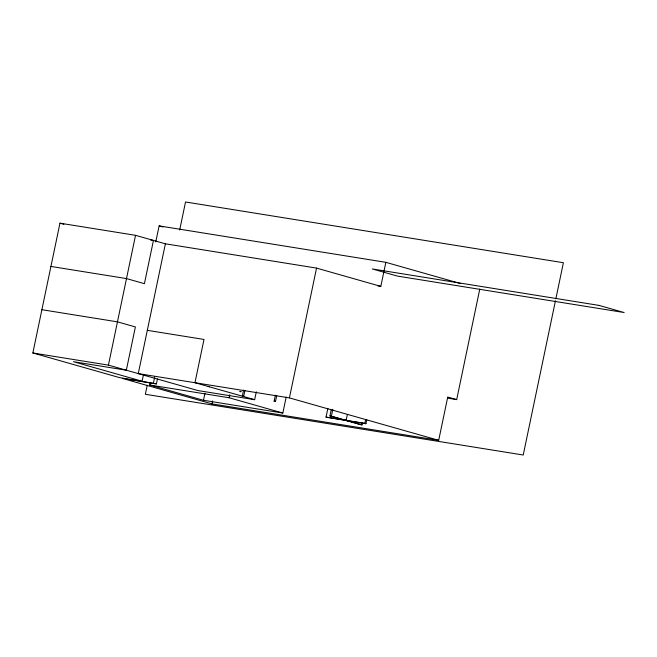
<?xml version="1.0" encoding="UTF-8"?>
<svg xmlns="http://www.w3.org/2000/svg" width="657" height="657" viewBox="0 0 657 657"><rect width="100%" height="100%" fill="white"/><g stroke="black" fill="none" stroke-linecap="round" stroke-linejoin="round"><path stroke-width="0.99" d="M157.466 378.9L156.423 383.893L119.426 377.578L32.85 352.973L59.968 223.175L135.539 235.321L165.392 243.804L316.543 268.097L380.822 286.37L385.848 262.332L159.125 225.893L155.775 241.916M256.312 391.818L254.661 399.686L197.987 390.57L108.421 365.12L135.539 235.321M165.392 243.804L138.274 373.603L289.425 397.896L438.695 440.321L447.729 397.058L456.689 399.604L479.791 289.031M143.538 374.342L142.101 381.224L73.436 361.703L126.333 370.211L135.375 326.94L117.463 321.848L41.892 309.702M147.242 385.265L145.353 394.282L523.227 455.014L555.444 300.775M179.673 230.032L185.529 201.986L563.394 262.718L555.863 298.779M286.189 397.009L282.839 413.031L203.489 400.277L149.755 385.002L150.174 382.998M153.434 383.047L154.682 377.052M203.489 400.277L204.951 393.264M438.695 440.321L211.973 403.883L212.589 400.934M282.839 413.031L229.104 397.756L229.736 394.75M243.575 390.077L242.326 396.089L243.016 396.196M243.665 396.36L244.946 390.365M274.798 401.386L275.464 401.468L274.133 401.213L275.373 395.194M275.488 401.484L276.745 395.481M289.425 397.896L316.543 268.097M366.77 419.774L365.949 423.699L326.028 417.138L327.876 408.317M362.434 422.927L362.023 424.89L360.594 424.66L329.954 415.947L331.177 410.067M362.023 424.89L331.383 416.177L332.82 409.311M346.14 420.373L347.372 414.485M365.949 423.699L364.816 423.371L365.637 419.453M209.476 386.669L208.819 386.554M274.133 401.197L274.815 401.304M150.461 239.928L153.451 240.413L144.417 283.676L126.497 278.584L50.926 266.438M377.791 285.877L380.822 286.37M147.316 330.34L203.999 339.447L194.957 382.711L254.661 399.686M447.581 398.134L456.689 399.604M32.85 352.973L108.421 365.12M156.423 383.893L122.416 378.424L211.973 403.883M149.755 385.002L229.104 397.756M329.954 415.947L331.383 416.177M326.028 417.138L364.816 423.371M208.836 386.48L208.203 386.373L209.501 386.653M243 396.27L243.64 396.352L242.351 396.105M385.848 262.332L460.22 283.471M159.125 225.893L163.043 227.002M59.968 223.175L63.901 224.292M239.969 391.482L241.16 391.72L240.027 391.482M599.044 305.398L372.256 268.951L397.362 276.08L624.15 312.535L599.044 305.398"/></g></svg>
